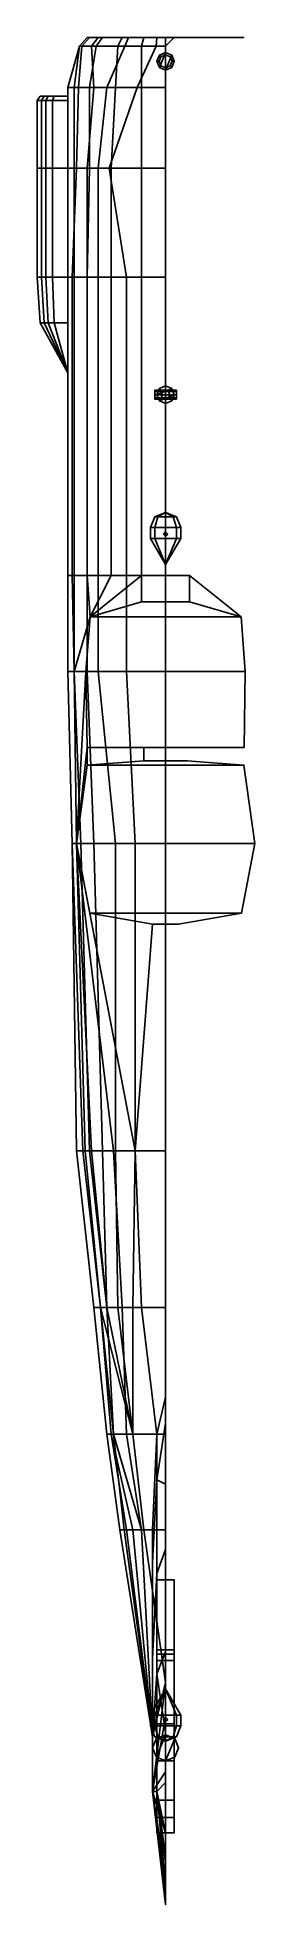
# Model space of a CAD drawing. Extents: x -0.59 to 0.41, y -4.42 to 4.15.
import ezdxf

# ---------------------------------------------------------------- set-up
doc = ezdxf.new("R2010")
doc.units = 0
doc.layers.get('0').update_dxf_attribs({"linetype": 'CONTINUOUS'})

msp = doc.modelspace()

# ---------------------------------------------------------------- linework, layer by layer
for points in [[(-0.35, 4.15, 0.41), (-0.36, 4.15, 0.36), (-0.396, 4.11, 0.397), (-0.385, 4.11, 0.452)], [(-0.36, 4.15, 0.36), (-0.36, 4.15, 0.19), (-0.396, 4.11, 0.21), (-0.396, 4.11, 0.397)], [(-0.36, 4.15, 0.19), (-0.31, 4.15, -0.01), (-0.341, 4.11, -0.04), (-0.396, 4.11, 0.21)], [(-0.29, 4.15, 0.54), (-0.35, 4.15, 0.41), (-0.385, 4.11, 0.452), (-0.319, 4.11, 0.595)], [(-0.31, 4.15, -0.01), (-0.36, 4.15, 0.19), (-0.35, 4.15, 0.41), (-0.29, 4.15, 0.54)], [(-0.35, 4.15, 0.41), (-0.36, 4.15, 0.19), (-0.36, 4.15, 0.19), (-0.36, 4.15, 0.36)], [(-0.31, 4.15, -0.01), (-0.17, 4.15, -0.13), (-0.187, 4.11, -0.172), (-0.341, 4.11, -0.04)], [(-0.2, 4.15, 0.62), (-0.29, 4.15, 0.54), (-0.319, 4.11, 0.595), (-0.22, 4.11, 0.683)], [(-0.17, 4.15, -0.13), (-0.31, 4.15, -0.01), (-0.29, 4.15, 0.54), (-0.2, 4.15, 0.62)], [(-0.1, 4.15, 0.67), (-0.2, 4.15, 0.62), (-0.22, 4.11, 0.683), (-0.11, 4.11, 0.738)], [(-0.04, 4.15, -0.18), (-0.17, 4.15, -0.13), (-0.2, 4.15, 0.62), (-0.1, 4.15, 0.67)], [(-0.17, 4.15, -0.13), (-0.04, 4.15, -0.18), (-0.044, 4.11, -0.227), (-0.187, 4.11, -0.172)], [(0, 4.15, 0.68), (-0.1, 4.15, 0.67), (-0.11, 4.11, 0.738), (0, 4.11, 0.749)], [(0.04, 4.15, -0.18), (-0.04, 4.15, -0.18), (-0.1, 4.15, 0.67), (0, 4.15, 0.68)], [(-0.04, 4.15, -0.18), (0.04, 4.15, -0.18), (0, 4.11, -0.227), (-0.044, 4.11, -0.227)], [(0.04, 4.15, -0.18), (0.04, 4.15, -0.18), (0, 4.15, 0.68), (0.1, 4.15, 0.67)], [(0.17, 4.15, -0.13), (0.04, 4.15, -0.18), (0.1, 4.15, 0.67), (0.2, 4.15, 0.62)], [(0.31, 4.15, -0.01), (0.17, 4.15, -0.13), (0.2, 4.15, 0.62), (0.29, 4.15, 0.54)], [(0.36, 4.15, 0.19), (0.31, 4.15, -0.01), (0.29, 4.15, 0.54), (0.35, 4.15, 0.41)], [(0.36, 4.15, 0.36), (0.36, 4.15, 0.19), (0.35, 4.15, 0.41), (0.36, 4.15, 0.36)], [(-0.385, 4.11, 0.452), (-0.396, 4.11, 0.397), (-0.45, 3.92, 0.49), (-0.4, 3.92, 0.64)], [(-0.396, 4.11, 0.397), (-0.396, 4.11, 0.21), (-0.45, 3.92, 0.11), (-0.45, 3.92, 0.49)], [(-0.396, 4.11, 0.21), (-0.396, 4.11, 0.21), (-0.42, 3.92, -0.01), (-0.45, 3.92, 0.11)], [(-0.396, 4.11, 0.21), (-0.341, 4.11, -0.04), (-0.33, 3.92, -0.13), (-0.42, 3.92, -0.01)], [(-0.319, 4.11, 0.595), (-0.385, 4.11, 0.452), (-0.4, 3.92, 0.64), (-0.35, 3.92, 0.71)], [(-0.22, 4.11, 0.683), (-0.319, 4.11, 0.595), (-0.35, 3.92, 0.71), (-0.23, 3.92, 0.82)], [(-0.341, 4.11, -0.04), (-0.187, 4.11, -0.172), (-0.27, 3.92, -0.18), (-0.33, 3.92, -0.13)], [(-0.187, 4.11, -0.172), (-0.044, 4.11, -0.227), (-0.13, 3.92, -0.25), (-0.27, 3.92, -0.18)], [(-0.11, 4.11, 0.738), (-0.22, 4.11, 0.683), (-0.23, 3.92, 0.82), (-0.11, 3.92, 0.87)], [(-0.044, 4.11, -0.227), (0, 4.11, -0.227), (0, 3.92, -0.27), (-0.13, 3.92, -0.25)], [(0, 4.11, 0.749), (-0.11, 4.11, 0.738), (-0.11, 3.92, 0.87), (0, 3.92, 0.88)], [(-0.0283, 4.0683, 0.88), (-0.04, 4.04, 0.88), (-0.0283, 4.0117, 0.88), (0, 4.08, 0.88)], [(-0.0283, 4.0683, 0.77), (-0.04, 4.04, 0.79), (-0.04, 4.04, 0.83), (-0.0283, 4.0683, 0.83)], [(-0.0283, 4.0683, 0.85), (-0.04, 4.04, 0.85), (-0.04, 4.04, 0.88), (-0.0283, 4.0683, 0.88)], [(-0.0283, 4.0683, 0.83), (-0.04, 4.04, 0.83), (-0.03, 4.04, 0.83), (-0.0212, 4.0612, 0.83)], [(-0.04, 4.04, 0.79), (-0.0283, 4.0117, 0.81), (-0.0283, 4.0117, 0.83), (-0.04, 4.04, 0.83)], [(-0.04, 4.04, 0.85), (-0.0283, 4.0117, 0.85), (-0.0283, 4.0117, 0.88), (-0.04, 4.04, 0.88)], [(-0.04, 4.04, 0.83), (-0.0283, 4.0117, 0.83), (-0.0212, 4.0188, 0.83), (-0.03, 4.04, 0.83)], [(-0.0212, 4.0612, 0.83), (-0.03, 4.04, 0.83), (-0.03, 4.04, 0.85), (-0.0212, 4.0612, 0.85)], [(-0.03, 4.04, 0.83), (-0.0212, 4.0188, 0.83), (-0.0212, 4.0188, 0.85), (-0.03, 4.04, 0.85)], [(0, 4.08, 0.76), (-0.0283, 4.0683, 0.77), (-0.0283, 4.0683, 0.83), (0, 4.08, 0.83)], [(0, 4.08, 0.85), (-0.0283, 4.0683, 0.85), (-0.0283, 4.0683, 0.88), (0, 4.08, 0.88)], [(0, 4.08, 0.83), (-0.0283, 4.0683, 0.83), (-0.0212, 4.0612, 0.83), (0, 4.07, 0.83)], [(0, 4.08, 0.88), (-0.0283, 4.0117, 0.88), (0, 4, 0.88), (0.0283, 4.0683, 0.88)], [(0, 4.07, 0.83), (-0.0212, 4.0612, 0.83), (-0.0212, 4.0612, 0.85), (0, 4.07, 0.85)], [(0.0283, 4.0683, 0.77), (0, 4.08, 0.76), (0, 4.08, 0.83), (0.0283, 4.0683, 0.83)], [(0.0283, 4.0683, 0.85), (0, 4.08, 0.85), (0, 4.08, 0.88), (0.0283, 4.0683, 0.88)], [(0.0283, 4.0683, 0.83), (0, 4.08, 0.83), (0, 4.07, 0.83), (0.0212, 4.0612, 0.83)], [(0.0212, 4.0612, 0.83), (0, 4.07, 0.83), (0, 4.07, 0.85), (0.0212, 4.0612, 0.85)], [(0.0283, 4.0683, 0.88), (0, 4, 0.88), (0.0283, 4.0117, 0.88), (0.04, 4.04, 0.88)], [(0.04, 4.04, 0.83), (0.0283, 4.0683, 0.83), (0.0212, 4.0612, 0.83), (0.03, 4.04, 0.83)], [(0.03, 4.04, 0.83), (0.0212, 4.0612, 0.83), (0.0212, 4.0612, 0.85), (0.03, 4.04, 0.85)], [(0.0212, 4.0188, 0.83), (0.03, 4.04, 0.83), (0.03, 4.04, 0.85), (0.0212, 4.0188, 0.85)], [(0.0283, 4.0117, 0.83), (0.04, 4.04, 0.83), (0.03, 4.04, 0.83), (0.0212, 4.0188, 0.83)], [(0.04, 4.04, 0.79), (0.0283, 4.0683, 0.77), (0.0283, 4.0683, 0.83), (0.04, 4.04, 0.83)], [(0.04, 4.04, 0.85), (0.0283, 4.0683, 0.85), (0.0283, 4.0683, 0.88), (0.04, 4.04, 0.88)], [(0.0283, 4.0117, 0.81), (0.04, 4.04, 0.79), (0.04, 4.04, 0.83), (0.0283, 4.0117, 0.83)], [(0.0283, 4.0117, 0.85), (0.04, 4.04, 0.85), (0.04, 4.04, 0.88), (0.0283, 4.0117, 0.88)], [(-0.0283, 4.0117, 0.83), (0, 4, 0.83), (0, 4.01, 0.83), (-0.0212, 4.0188, 0.83)], [(-0.0283, 4.0117, 0.81), (0, 4, 0.82), (0, 4, 0.83), (-0.0283, 4.0117, 0.83)], [(-0.0283, 4.0117, 0.85), (0, 4, 0.85), (0, 4, 0.88), (-0.0283, 4.0117, 0.88)], [(-0.0212, 4.0188, 0.83), (0, 4.01, 0.83), (0, 4.01, 0.85), (-0.0212, 4.0188, 0.85)], [(0, 4.01, 0.83), (0.0212, 4.0188, 0.83), (0.0212, 4.0188, 0.85), (0, 4.01, 0.85)], [(0, 4, 0.83), (0.0283, 4.0117, 0.83), (0.0212, 4.0188, 0.83), (0, 4.01, 0.83)], [(0, 4, 0.82), (0.0283, 4.0117, 0.81), (0.0283, 4.0117, 0.83), (0, 4, 0.83)], [(0, 4, 0.85), (0.0283, 4.0117, 0.85), (0.0283, 4.0117, 0.88), (0, 4, 0.88)], [(-0.576, 3.88, 0.255), (-0.558, 3.88, 0.219), (-0.57, 3.86, 0.21), (-0.59, 3.86, 0.25)], [(-0.576, 3.88, 0.3), (-0.576, 3.88, 0.255), (-0.59, 3.86, 0.25), (-0.59, 3.86, 0.3)], [(-0.54, 3.88, 0.363), (-0.576, 3.88, 0.3), (-0.59, 3.86, 0.3), (-0.55, 3.86, 0.37)], [(-0.55, 3.86, 0.37), (-0.59, 3.86, 0.3), (-0.59, 3.55, 0.3), (-0.55, 3.55, 0.37)], [(-0.59, 3.86, 0.3), (-0.59, 3.86, 0.25), (-0.59, 3.55, 0.25), (-0.59, 3.55, 0.3)], [(-0.59, 3.86, 0.25), (-0.57, 3.86, 0.21), (-0.57, 3.55, 0.21), (-0.59, 3.55, 0.25)], [(-0.558, 3.88, 0.219), (-0.576, 3.88, 0.255), (-0.576, 3.88, 0.3), (-0.54, 3.88, 0.363)], [(-0.558, 3.88, 0.219), (-0.513, 3.88, 0.174), (-0.52, 3.86, 0.16), (-0.57, 3.86, 0.21)], [(-0.57, 3.86, 0.21), (-0.52, 3.86, 0.16), (-0.52, 3.55, 0.16), (-0.57, 3.55, 0.21)], [(-0.513, 3.88, 0.174), (-0.558, 3.88, 0.219), (-0.54, 3.88, 0.363), (-0.513, 3.88, 0.381)], [(-0.513, 3.88, 0.381), (-0.54, 3.88, 0.363), (-0.55, 3.86, 0.37), (-0.52, 3.86, 0.39)], [(-0.52, 3.86, 0.39), (-0.55, 3.86, 0.37), (-0.55, 3.55, 0.37), (-0.52, 3.55, 0.39)], [(-0.513, 3.88, 0.174), (-0.45, 3.88, 0.165), (-0.45, 3.86, 0.15), (-0.52, 3.86, 0.16)], [(-0.45, 3.88, 0.399), (-0.513, 3.88, 0.381), (-0.52, 3.86, 0.39), (-0.45, 3.86, 0.41)], [(-0.45, 3.86, 0.41), (-0.52, 3.86, 0.39), (-0.52, 3.55, 0.39), (-0.45, 3.55, 0.41)], [(-0.52, 3.86, 0.16), (-0.45, 3.86, 0.15), (-0.45, 3.55, 0.15), (-0.52, 3.55, 0.16)], [(-0.45, 3.88, 0.165), (-0.513, 3.88, 0.174), (-0.513, 3.88, 0.381), (-0.45, 3.88, 0.399)], [(-0.4, 3.92, 0.64), (-0.45, 3.92, 0.49), (-0.45, 3.55, 0.49), (-0.41, 3.55, 0.64)], [(-0.45, 3.92, 0.49), (-0.45, 3.92, 0.11), (-0.45, 3.88, 0.165), (-0.45, 3.88, 0.399)], [(-0.45, 3.92, 0.11), (-0.42, 3.92, -0.01), (-0.42, 3.55, -0.22), (-0.45, 3.55, -0.14)], [(-0.45, 3.92, 0.49), (-0.45, 3.88, 0.399), (-0.45, 3.86, 0.41), (-0.45, 3.92, 0.49)], [(-0.45, 3.88, 0.165), (-0.45, 3.92, 0.11), (-0.45, 3.92, 0.11), (-0.45, 3.86, 0.15)], [(-0.45, 3.92, 0.49), (-0.45, 3.86, 0.41), (-0.45, 3.55, 0.41), (-0.45, 3.55, 0.49)], [(-0.45, 3.86, 0.15), (-0.45, 3.92, 0.11), (-0.45, 3.55, -0.14), (-0.45, 3.55, 0.15)], [(-0.42, 3.92, -0.01), (-0.33, 3.92, -0.13), (-0.36, 3.55, -0.28), (-0.42, 3.55, -0.22)], [(-0.35, 3.92, 0.71), (-0.4, 3.92, 0.64), (-0.41, 3.55, 0.64), (-0.35, 3.55, 0.75)], [(-0.33, 3.92, -0.13), (-0.27, 3.92, -0.18), (-0.31, 3.55, -0.31), (-0.36, 3.55, -0.28)], [(-0.23, 3.92, 0.82), (-0.35, 3.92, 0.71), (-0.35, 3.55, 0.75), (-0.25, 3.55, 0.85)], [(-0.27, 3.92, -0.18), (-0.13, 3.92, -0.25), (-0.26, 3.55, -0.32), (-0.31, 3.55, -0.31)], [(-0.13, 3.92, -0.25), (0, 3.92, -0.27), (0, 3.55, -0.35), (-0.26, 3.55, -0.32)], [(-0.11, 3.92, 0.87), (-0.23, 3.92, 0.82), (-0.25, 3.55, 0.85), (-0.11, 3.55, 0.91)], [(0, 3.92, 0.88), (-0.11, 3.92, 0.87), (-0.11, 3.55, 0.91), (0, 3.55, 0.93)], [(-0.55, 3.55, 0.37), (-0.59, 3.55, 0.3), (-0.59, 3.05, 0.3), (-0.55, 3.05, 0.37)], [(-0.59, 3.55, 0.3), (-0.59, 3.55, 0.25), (-0.59, 3.05, 0.25), (-0.59, 3.05, 0.3)], [(-0.59, 3.55, 0.25), (-0.57, 3.55, 0.21), (-0.57, 3.05, 0.21), (-0.59, 3.05, 0.25)], [(-0.57, 3.55, 0.21), (-0.52, 3.55, 0.16), (-0.52, 3.05, 0.16), (-0.57, 3.05, 0.21)], [(-0.52, 3.55, 0.39), (-0.55, 3.55, 0.37), (-0.55, 3.05, 0.37), (-0.52, 3.05, 0.39)], [(-0.45, 3.55, 0.41), (-0.52, 3.55, 0.39), (-0.52, 3.05, 0.39), (-0.45, 3.05, 0.41)], [(-0.52, 3.55, 0.16), (-0.45, 3.55, 0.15), (-0.45, 3.05, 0.15), (-0.52, 3.05, 0.16)], [(-0.41, 3.55, 0.64), (-0.45, 3.55, 0.49), (-0.45, 3.05, 0.49), (-0.43, 3.05, 0.64)], [(-0.45, 3.55, 0.15), (-0.45, 3.55, -0.14), (-0.45, 3.05, -0.35), (-0.45, 3.05, 0.15)], [(-0.45, 3.55, -0.14), (-0.42, 3.55, -0.22), (-0.42, 3.05, -0.38), (-0.45, 3.05, -0.35)], [(-0.45, 3.55, 0.49), (-0.45, 3.55, 0.41), (-0.45, 3.05, 0.41), (-0.45, 3.05, 0.49)], [(-0.35, 3.55, 0.75), (-0.41, 3.55, 0.64), (-0.43, 3.05, 0.64), (-0.36, 3.05, 0.79)], [(-0.42, 3.55, -0.22), (-0.36, 3.55, -0.28), (-0.36, 3.05, -0.4), (-0.42, 3.05, -0.38)], [(-0.25, 3.55, 0.85), (-0.35, 3.55, 0.75), (-0.36, 3.05, 0.79), (-0.25, 3.05, 0.89)], [(-0.36, 3.55, -0.28), (-0.31, 3.55, -0.31), (-0.31, 3.05, -0.42), (-0.36, 3.05, -0.4)], [(-0.31, 3.55, -0.31), (-0.26, 3.55, -0.32), (-0.18, 3.05, -0.45), (-0.31, 3.05, -0.42)], [(-0.26, 3.55, -0.32), (0, 3.55, -0.35), (0, 3.05, -0.47), (-0.18, 3.05, -0.45)], [(-0.11, 3.55, 0.91), (-0.25, 3.55, 0.85), (-0.25, 3.05, 0.89), (-0.11, 3.05, 0.96)], [(0, 3.55, 0.93), (-0.11, 3.55, 0.91), (-0.11, 3.05, 0.96), (0, 3.05, 0.98)], [(-0.55, 3.05, 0.37), (-0.59, 3.05, 0.3), (-0.576, 2.84, 0.3), (-0.54, 2.84, 0.363)], [(-0.59, 3.05, 0.3), (-0.59, 3.05, 0.25), (-0.576, 2.84, 0.255), (-0.576, 2.84, 0.3)], [(-0.59, 3.05, 0.25), (-0.57, 3.05, 0.21), (-0.558, 2.84, 0.219), (-0.576, 2.84, 0.255)], [(-0.57, 3.05, 0.21), (-0.52, 3.05, 0.16), (-0.513, 2.84, 0.174), (-0.558, 2.84, 0.219)], [(-0.52, 3.05, 0.39), (-0.55, 3.05, 0.37), (-0.54, 2.84, 0.363), (-0.513, 2.84, 0.381)], [(-0.45, 3.05, 0.41), (-0.52, 3.05, 0.39), (-0.513, 2.84, 0.381), (-0.45, 2.84, 0.399)], [(-0.52, 3.05, 0.16), (-0.45, 3.05, 0.15), (-0.45, 2.84, 0.165), (-0.513, 2.84, 0.174)], [(-0.43, 3.05, 0.64), (-0.45, 3.05, 0.49), (-0.45, 1.68, 0.49), (-0.43, 1.68, 0.64)], [(-0.45, 3.05, 0.15), (-0.45, 3.05, -0.35), (-0.45, 1.68, -0.35), (-0.45, 2.84, 0.165)], [(-0.45, 3.05, -0.35), (-0.42, 3.05, -0.38), (-0.42, 1.68, -0.38), (-0.45, 1.68, -0.35)], [(-0.45, 3.05, 0.49), (-0.45, 3.05, 0.41), (-0.45, 2.84, 0.399), (-0.45, 1.68, 0.49)], [(-0.36, 3.05, 0.79), (-0.43, 3.05, 0.64), (-0.43, 1.68, 0.64), (-0.36, 1.68, 0.79)], [(-0.42, 3.05, -0.38), (-0.36, 3.05, -0.4), (-0.36, 1.68, -0.4), (-0.42, 1.68, -0.38)], [(-0.25, 3.05, 0.89), (-0.36, 3.05, 0.79), (-0.36, 1.68, 0.79), (-0.25, 1.68, 0.89)], [(-0.36, 3.05, -0.4), (-0.31, 3.05, -0.42), (-0.31, 1.68, -0.42), (-0.36, 1.68, -0.4)], [(-0.31, 3.05, -0.42), (-0.18, 3.05, -0.45), (-0.18, 1.68, -0.45), (-0.31, 1.68, -0.42)], [(-0.11, 3.05, 0.96), (-0.25, 3.05, 0.89), (-0.25, 1.68, 0.89), (-0.11, 1.68, 0.96)], [(-0.18, 3.05, -0.45), (0, 3.05, -0.47), (0, 1.68, -0.47), (-0.18, 1.68, -0.45)], [(0, 3.05, 0.98), (-0.11, 3.05, 0.96), (-0.11, 1.68, 0.96), (0, 1.68, 0.98)], [(-0.54, 2.84, 0.363), (-0.576, 2.84, 0.3), (-0.45, 2.61, 0.28)], [(-0.576, 2.84, 0.3), (-0.576, 2.84, 0.255), (-0.45, 2.61, 0.28)], [(-0.576, 2.84, 0.255), (-0.558, 2.84, 0.219), (-0.45, 2.61, 0.28)], [(-0.558, 2.84, 0.219), (-0.513, 2.84, 0.174), (-0.45, 2.61, 0.28)], [(-0.513, 2.84, 0.381), (-0.54, 2.84, 0.363), (-0.45, 2.61, 0.28)], [(-0.45, 2.84, 0.399), (-0.513, 2.84, 0.381), (-0.45, 2.61, 0.28)], [(-0.513, 2.84, 0.174), (-0.45, 2.84, 0.165), (-0.45, 2.61, 0.28)], [(-0.45, 2.84, 0.165), (-0.45, 1.68, -0.35), (-0.45, 2.61, 0.28)], [(-0.45, 1.68, 0.49), (-0.45, 2.84, 0.399), (-0.45, 2.61, 0.28)], [(-0.45, 2.61, 0.28), (-0.45, 1.68, -0.35), (-0.45, 1.68, 0.49)], [(0.05, 2.5241, -1.3459), (0.05, 2.53, -1.36), (-0.05, 2.53, -1.36), (-0.05, 2.5241, -1.3459)], [(0.05, 2.53, -1.36), (0.05, 2.5241, -1.3741), (-0.05, 2.5241, -1.3741), (-0.05, 2.53, -1.36)], [(0.05, 2.51, -1.34), (0.05, 2.5241, -1.3459), (-0.05, 2.5241, -1.3459), (-0.05, 2.51, -1.34)], [(0.05, 2.5241, -1.3741), (0.05, 2.51, -1.38), (-0.05, 2.51, -1.38), (-0.05, 2.5241, -1.3741)], [(0.05, 2.4959, -1.3459), (0.05, 2.51, -1.34), (-0.05, 2.51, -1.34), (-0.05, 2.4959, -1.3459)], [(0.05, 2.51, -1.38), (0.05, 2.4959, -1.3741), (-0.05, 2.4959, -1.3741), (-0.05, 2.51, -1.38)], [(0.05, 2.49, -1.36), (0.05, 2.4959, -1.3459), (-0.05, 2.4959, -1.3459), (-0.05, 2.49, -1.36)], [(0.05, 2.4959, -1.3741), (0.05, 2.49, -1.36), (-0.05, 2.49, -1.36), (-0.05, 2.4959, -1.3741)], [(-0.04, 2.51, -1.29), (0.0283, 2.5383, -1.29), (0, 2.55, -1.29), (-0.0283, 2.5383, -1.29)], [(-0.04, 2.51, -1.29), (-0.0283, 2.5383, -1.29), (-0.0141, 2.5241, -1.34), (-0.02, 2.51, -1.34)], [(-0.0283, 2.4817, -1.29), (0.04, 2.51, -1.29), (0.0283, 2.5383, -1.29), (-0.04, 2.51, -1.29)], [(-0.0283, 2.4817, -1.29), (-0.04, 2.51, -1.29), (-0.02, 2.51, -1.34), (-0.0141, 2.4959, -1.34)], [(-0.0283, 2.5383, -1.29), (0, 2.55, -1.29), (0, 2.53, -1.34), (-0.0141, 2.5241, -1.34)], [(0, 2.47, -1.29), (0.0283, 2.4817, -1.29), (0.04, 2.51, -1.29), (-0.0283, 2.4817, -1.29)], [(0, 2.47, -1.29), (-0.0283, 2.4817, -1.29), (-0.0141, 2.4959, -1.34), (0, 2.49, -1.34)], [(-0.02, 2.51, -1.34), (-0.0141, 2.5241, -1.34), (-0.0141, 2.5241, -1.3459), (-0.02, 2.51, -1.34)], [(-0.0141, 2.4959, -1.34), (-0.02, 2.51, -1.34), (-0.02, 2.51, -1.34), (-0.0141, 2.4959, -1.3459)], [(-0.0141, 2.5241, -1.34), (0, 2.53, -1.34), (0, 2.53, -1.36), (-0.0141, 2.5241, -1.3459)], [(0, 2.49, -1.34), (-0.0141, 2.4959, -1.34), (-0.0141, 2.4959, -1.3459), (0, 2.49, -1.36)], [(0, 2.55, -1.29), (0.0283, 2.5383, -1.29), (0.0141, 2.5241, -1.34), (0, 2.53, -1.34)], [(0, 2.53, -1.34), (0.0141, 2.5241, -1.34), (0.0141, 2.5241, -1.3459), (0, 2.53, -1.36)], [(0.0283, 2.4817, -1.29), (0, 2.47, -1.29), (0, 2.49, -1.34), (0.0141, 2.4959, -1.34)], [(0.0141, 2.4959, -1.34), (0, 2.49, -1.34), (0, 2.49, -1.36), (0.0141, 2.4959, -1.3459)], [(0.0283, 2.5383, -1.29), (0.04, 2.51, -1.29), (0.02, 2.51, -1.34), (0.0141, 2.5241, -1.34)], [(0.0141, 2.5241, -1.34), (0.02, 2.51, -1.34), (0.02, 2.51, -1.34), (0.0141, 2.5241, -1.3459)], [(0.04, 2.51, -1.29), (0.0283, 2.4817, -1.29), (0.0141, 2.4959, -1.34), (0.02, 2.51, -1.34)], [(0.02, 2.51, -1.34), (0.0141, 2.4959, -1.34), (0.0141, 2.4959, -1.3459), (0.02, 2.51, -1.34)], [(-0.0495, 1.9495, 1.93), (-0.07, 1.9, 1.93), (-0.0495, 1.9, 1.9795), (-0.035, 1.9495, 1.965)], [(-0.035, 1.9495, 1.895), (-0.0495, 1.9, 1.8805), (-0.07, 1.9, 1.93), (-0.0495, 1.9495, 1.93)], [(-0.0495, 1.85, 1.8805), (-0.07, 1.85, 1.93), (-0.07, 1.9, 1.93), (-0.0495, 1.9, 1.8805)], [(-0.07, 1.85, 1.93), (-0.0495, 1.85, 1.9795), (-0.0495, 1.9, 1.9795), (-0.07, 1.9, 1.93)], [(0, 1.97, 1.93), (-0.0495, 1.9495, 1.93), (-0.035, 1.9495, 1.965), (0, 1.97, 1.93)], [(0, 1.97, 1.93), (-0.035, 1.9495, 1.895), (-0.0495, 1.9495, 1.93), (0, 1.97, 1.93)], [(-0.035, 1.9495, 1.965), (-0.0495, 1.9, 1.9795), (0, 1.9, 2), (0, 1.9495, 1.9795)], [(0, 1.9495, 1.8805), (0, 1.9, 1.86), (-0.0495, 1.9, 1.8805), (-0.035, 1.9495, 1.895)], [(0, 1.85, 1.86), (-0.0495, 1.85, 1.8805), (-0.0495, 1.9, 1.8805), (0, 1.9, 1.86)], [(-0.0495, 1.85, 1.9795), (0, 1.85, 2), (0, 1.9, 2), (-0.0495, 1.9, 1.9795)], [(0, 1.97, 1.93), (-0.035, 1.9495, 1.965), (0, 1.9495, 1.9795), (0, 1.97, 1.93)], [(0, 1.97, 1.93), (0, 1.9495, 1.8805), (-0.035, 1.9495, 1.895), (0, 1.97, 1.93)], [(0, 1.97, 1.93), (0.035, 1.9495, 1.965), (0.0495, 1.9495, 1.93), (0, 1.97, 1.93)], [(0, 1.97, 1.93), (0, 1.9495, 1.9795), (0.035, 1.9495, 1.965), (0, 1.97, 1.93)], [(0, 1.97, 1.93), (0.035, 1.9495, 1.895), (0, 1.9495, 1.8805), (0, 1.97, 1.93)], [(0, 1.97, 1.93), (0.0495, 1.9495, 1.93), (0.035, 1.9495, 1.895), (0, 1.97, 1.93)], [(0, 1.9495, 1.9795), (0, 1.9, 2), (0.0495, 1.9, 1.9795), (0.035, 1.9495, 1.965)], [(0.035, 1.9495, 1.895), (0.0495, 1.9, 1.8805), (0, 1.9, 1.86), (0, 1.9495, 1.8805)], [(0.0495, 1.85, 1.8805), (0, 1.85, 1.86), (0, 1.9, 1.86), (0.0495, 1.9, 1.8805)], [(0, 1.85, 2), (0.0495, 1.85, 1.9795), (0.0495, 1.9, 1.9795), (0, 1.9, 2)], [(0.035, 1.9495, 1.965), (0.0495, 1.9, 1.9795), (0.07, 1.9, 1.93), (0.0495, 1.9495, 1.93)], [(0.0495, 1.9495, 1.93), (0.07, 1.9, 1.93), (0.0495, 1.9, 1.8805), (0.035, 1.9495, 1.895)], [(0.07, 1.85, 1.93), (0.0495, 1.85, 1.8805), (0.0495, 1.9, 1.8805), (0.07, 1.9, 1.93)], [(0.0495, 1.85, 1.9795), (0.07, 1.85, 1.93), (0.07, 1.9, 1.93), (0.0495, 1.9, 1.9795)], [(-0.0495, 1.85, 1.9795), (-0.07, 1.85, 1.93), (0, 1.73, 1.93)], [(-0.07, 1.85, 1.93), (-0.0495, 1.85, 1.8805), (0, 1.73, 1.93)], [(0, 1.85, 2), (-0.0495, 1.85, 1.9795), (0, 1.73, 1.93)], [(-0.0495, 1.85, 1.8805), (0, 1.85, 1.86), (0, 1.73, 1.93)], [(0, 1.88, 1.83), (-0.01, 1.87, 1.83), (-0.01, 1.87, 1.87), (0, 1.88, 1.86)], [(-0.01, 1.87, 1.83), (0, 1.86, 1.83), (0, 1.86, 1.86), (-0.01, 1.87, 1.87)], [(0.01, 1.87, 1.83), (0, 1.88, 1.83), (0, 1.88, 1.86), (0.01, 1.87, 1.87)], [(0, 1.86, 1.83), (0.01, 1.87, 1.83), (0.01, 1.87, 1.87), (0, 1.86, 1.86)], [(0.0495, 1.85, 1.9795), (0, 1.85, 2), (0, 1.73, 1.93)], [(0.07, 1.85, 1.93), (0.0495, 1.85, 1.9795), (0, 1.73, 1.93)], [(0.0495, 1.85, 1.8805), (0.07, 1.85, 1.93), (0, 1.73, 1.93)], [(0, 1.85, 1.86), (0.0495, 1.85, 1.8805), (0, 1.73, 1.93)], [(-0.43, 1.68, 0.64), (-0.45, 1.68, 0.49), (-0.45, 1.24, 0.49), (-0.42, 1.24, 0.64)], [(-0.45, 1.68, 0.49), (-0.45, 1.68, -0.35), (-0.45, 1.24, -0.35), (-0.45, 1.24, 0.49)], [(-0.45, 1.68, -0.35), (-0.42, 1.68, -0.38), (-0.42, 1.24, -0.37), (-0.45, 1.24, -0.35)], [(-0.36, 1.68, 0.79), (-0.43, 1.68, 0.64), (-0.42, 1.24, 0.64), (-0.347, 1.49, 0.79)], [(-0.42, 1.68, -0.38), (-0.36, 1.68, -0.4), (-0.36, 1.24, -0.4), (-0.42, 1.24, -0.37)], [(-0.36, 1.68, -0.4), (-0.31, 1.68, -0.42), (-0.31, 1.24, -0.42), (-0.36, 1.24, -0.4)], [(-0.25, 1.68, 0.89), (-0.36, 1.68, 0.79), (-0.347, 1.49, 0.79)], [(-0.11, 1.68, 0.96), (-0.25, 1.68, 0.89), (-0.347, 1.49, 0.79)], [(-0.11, 1.56, 1.06), (-0.11, 1.68, 0.96), (-0.347, 1.49, 0.79)], [(-0.347, 1.49, 0.68), (-0.11, 1.68, 0.68), (-0.11, 1.68, 0.96), (-0.347, 1.49, 0.79)], [(0.11, 1.68, 0.68), (-0.11, 1.68, 0.68), (-0.347, 1.49, 0.68), (0.347, 1.49, 0.68)], [(-0.31, 1.68, -0.42), (-0.18, 1.68, -0.45), (-0.18, 1.24, -0.45), (-0.31, 1.24, -0.42)], [(-0.18, 1.68, -0.45), (0, 1.68, -0.47), (0, 1.24, -0.47), (-0.18, 1.24, -0.45)], [(0, 1.68, 0.98), (-0.11, 1.68, 0.96), (-0.11, 1.56, 1.06), (0, 1.56, 1.08)], [(-0.11, 1.68, 0.68), (0.11, 1.68, 0.68), (0, 1.68, 0.98), (-0.11, 1.68, 0.96)], [(0.11, 1.68, 0.96), (0, 1.68, 0.98), (0, 1.56, 1.08), (0.11, 1.56, 1.06)], [(0.11, 1.68, 0.68), (0.11, 1.68, 0.68), (0.11, 1.68, 0.96), (0, 1.68, 0.98)], [(0.347, 1.49, 0.79), (0.11, 1.68, 0.96), (0.11, 1.56, 1.06), (0.347, 1.49, 0.79)], [(0.11, 1.68, 0.68), (0.347, 1.49, 0.68), (0.347, 1.49, 0.79), (0.11, 1.68, 0.96)], [(-0.366, 1.24, 0.68), (-0.347, 1.49, 0.68), (-0.347, 1.49, 0.79), (-0.366, 1.24, 0.73)], [(0.347, 1.49, 0.68), (-0.347, 1.49, 0.68), (-0.366, 1.24, 0.68), (0.366, 1.24, 0.68)], [(0.347, 1.49, 0.68), (0.366, 1.24, 0.68), (0.366, 1.24, 0.73), (0.347, 1.49, 0.79)], [(-0.42, 1.24, 0.64), (-0.45, 1.24, 0.49), (-0.43, 0.45, 0.42), (-0.41, 0.45, 0.5)], [(-0.45, 1.24, 0.49), (-0.45, 1.24, -0.35), (-0.43, 0.45, -0.28), (-0.43, 0.45, 0.42)], [(-0.45, 1.24, -0.35), (-0.42, 1.24, -0.37), (-0.39, 0.45, -0.31), (-0.43, 0.45, -0.28)], [(-0.366, 1.24, 0.73), (-0.42, 1.24, 0.64), (-0.41, 0.45, 0.5), (-0.41, 0.45, 0.79)], [(-0.42, 1.24, -0.37), (-0.36, 1.24, -0.4), (-0.33, 0.45, -0.34), (-0.39, 0.45, -0.31)], [(-0.366, 1.24, 0.73), (-0.366, 1.24, 0.73), (-0.41, 0.45, 0.79), (-0.361, 0.89, 0.81)], [(-0.361, 0.89, 0.68), (-0.366, 1.24, 0.68), (-0.366, 1.24, 0.73), (-0.361, 0.89, 0.81)], [(0.366, 1.24, 0.68), (-0.366, 1.24, 0.68), (-0.361, 0.89, 0.68), (0.361, 0.89, 0.68)], [(-0.36, 1.24, -0.4), (-0.31, 1.24, -0.42), (-0.23, 0.45, -0.37), (-0.33, 0.45, -0.34)], [(-0.31, 1.24, -0.42), (-0.18, 1.24, -0.45), (-0.14, 0.45, -0.39), (-0.23, 0.45, -0.37)], [(-0.18, 1.24, -0.45), (0, 1.24, -0.47), (0, 0.45, -0.4), (-0.14, 0.45, -0.39)], [(0.366, 1.24, 0.68), (0.361, 0.89, 0.68), (0.361, 0.89, 0.81), (0.366, 1.24, 0.73)], [(-0.361, 0.89, 0.81), (-0.361, 0.89, 0.81), (-0.41, 0.45, 0.79), (-0.36, 0.81, 0.81)], [(-0.1, 0.89, 0.89), (-0.361, 0.89, 0.81), (-0.36, 0.81, 0.81), (-0.1, 0.83, 0.89)], [(0.361, 0.89, 0.68), (-0.361, 0.89, 0.68), (-0.1, 0.89, 0.89), (0, 0.89, 0.89)], [(-0.361, 0.89, 0.68), (-0.361, 0.89, 0.68), (-0.361, 0.89, 0.81), (-0.1, 0.89, 0.89)], [(0, 0.89, 0.89), (-0.1, 0.89, 0.89), (-0.1, 0.83, 0.89), (0, 0.83, 0.89)], [(0.361, 0.89, 0.68), (0.361, 0.89, 0.68), (0, 0.89, 0.89), (0.1, 0.89, 0.89)], [(0.361, 0.89, 0.68), (0.361, 0.89, 0.68), (0.1, 0.89, 0.89), (0.361, 0.89, 0.81)], [(-0.41, 0.45, 0.68), (-0.36, 0.81, 0.68), (-0.36, 0.81, 0.81), (-0.41, 0.45, 0.79)], [(0.36, 0.81, 0.68), (-0.36, 0.81, 0.68), (-0.41, 0.45, 0.68), (0.41, 0.45, 0.68)], [(-0.36, 0.81, 0.68), (-0.1, 0.83, 0.68), (-0.1, 0.83, 0.89), (-0.36, 0.81, 0.81)], [(0.1, 0.83, 0.68), (-0.1, 0.83, 0.68), (-0.36, 0.81, 0.68), (0.36, 0.81, 0.68)], [(-0.1, 0.83, 0.68), (0.1, 0.83, 0.68), (0, 0.83, 0.89), (-0.1, 0.83, 0.89)], [(0.1, 0.83, 0.68), (0.1, 0.83, 0.68), (0.1, 0.83, 0.89), (0, 0.83, 0.89)], [(0.1, 0.83, 0.68), (0.36, 0.81, 0.68), (0.36, 0.81, 0.81), (0.1, 0.83, 0.89)], [(0.36, 0.81, 0.68), (0.41, 0.45, 0.68), (0.41, 0.45, 0.79), (0.36, 0.81, 0.81)], [(-0.41, 0.45, 0.5), (-0.43, 0.45, 0.42), (-0.41, -0.96, 0.05), (-0.37, -0.96, 0.47)], [(-0.43, 0.45, 0.42), (-0.43, 0.45, -0.28), (-0.38, -0.96, -0.26), (-0.41, -0.96, 0.05)], [(-0.43, 0.45, -0.28), (-0.39, 0.45, -0.31), (-0.35, -0.96, -0.27), (-0.38, -0.96, -0.26)], [(-0.41, 0.45, 0.79), (-0.41, 0.45, 0.79), (-0.24, -0.96, 0.76), (-0.14, -0.96, 0.79)], [(-0.41, 0.45, 0.79), (-0.41, 0.45, 0.5), (-0.34, -0.96, 0.69), (-0.24, -0.96, 0.76)], [(-0.41, 0.45, 0.5), (-0.41, 0.45, 0.5), (-0.37, -0.96, 0.63), (-0.34, -0.96, 0.69)], [(-0.41, 0.45, 0.5), (-0.41, 0.45, 0.5), (-0.37, -0.96, 0.47), (-0.37, -0.96, 0.63)], [(-0.3487, 0.13, 0.68), (-0.41, 0.45, 0.68), (-0.41, 0.45, 0.79), (-0.3487, 0.13, 0.79)], [(0.41, 0.45, 0.68), (-0.41, 0.45, 0.68), (-0.3487, 0.13, 0.68), (0.3487, 0.13, 0.68)], [(-0.39, 0.45, -0.31), (-0.33, 0.45, -0.34), (-0.29, -0.96, -0.28), (-0.35, -0.96, -0.27)], [(-0.33, 0.45, -0.34), (-0.23, 0.45, -0.37), (-0.23, -0.96, -0.29), (-0.29, -0.96, -0.28)], [(-0.23, 0.45, -0.37), (-0.14, 0.45, -0.39), (-0.14, -0.96, -0.3), (-0.23, -0.96, -0.29)], [(-0.14, 0.45, -0.39), (0, 0.45, -0.4), (0, -0.96, -0.32), (-0.14, -0.96, -0.3)], [(0.41, 0.45, 0.68), (0.3487, 0.13, 0.68), (0.3487, 0.13, 0.79), (0.41, 0.45, 0.79)], [(-0.06, 0.08, 0.85), (-0.3487, 0.13, 0.79), (-0.14, -0.96, 0.79)], [(-0.06, 0.08, 0.68), (-0.3487, 0.13, 0.68), (-0.3487, 0.13, 0.79), (-0.06, 0.08, 0.85)], [(0.3487, 0.13, 0.68), (-0.3487, 0.13, 0.68), (-0.06, 0.08, 0.68), (0.06, 0.08, 0.68)], [(0.3487, 0.13, 0.68), (0.06, 0.08, 0.68), (0.06, 0.08, 0.85), (0.3487, 0.13, 0.79)], [(0, 0.08, 0.85), (-0.06, 0.08, 0.85), (-0.14, -0.96, 0.79), (0, -0.96, 0.8)], [(0.06, 0.08, 0.68), (-0.06, 0.08, 0.68), (-0.06, 0.08, 0.85), (0, 0.08, 0.85)], [(0.06, 0.08, 0.68), (0.06, 0.08, 0.68), (0, 0.08, 0.85), (0.06, 0.08, 0.85)], [(-0.37, -0.96, 0.47), (-0.41, -0.96, 0.05), (-0.33, -1.68, 0.05), (-0.3, -1.68, 0.47)], [(-0.41, -0.96, 0.05), (-0.38, -0.96, -0.26), (-0.3, -1.68, -0.18), (-0.33, -1.68, 0.05)], [(-0.38, -0.96, -0.26), (-0.35, -0.96, -0.27), (-0.27, -1.68, -0.19), (-0.3, -1.68, -0.18)], [(-0.34, -0.96, 0.69), (-0.37, -0.96, 0.63), (-0.3, -1.68, 0.59), (-0.27, -1.68, 0.66)], [(-0.37, -0.96, 0.63), (-0.37, -0.96, 0.47), (-0.3, -1.68, 0.47), (-0.3, -1.68, 0.59)], [(-0.35, -0.96, -0.27), (-0.29, -0.96, -0.28), (-0.27, -1.68, -0.19)], [(-0.24, -0.96, 0.76), (-0.34, -0.96, 0.69), (-0.27, -1.68, 0.66), (-0.2, -1.68, 0.71)], [(-0.29, -0.96, -0.28), (-0.23, -0.96, -0.29), (-0.22, -1.68, -0.2), (-0.27, -1.68, -0.19)], [(-0.14, -0.96, 0.79), (-0.24, -0.96, 0.76), (-0.2, -1.68, 0.71), (-0.11, -1.68, 0.74)], [(-0.23, -0.96, -0.29), (-0.14, -0.96, -0.3), (-0.15, -1.68, -0.21), (-0.22, -1.68, -0.2)], [(-0.14, -0.96, -0.3), (0, -0.96, -0.32), (0, -1.68, -0.25), (-0.15, -1.68, -0.21)], [(0, -0.96, 0.8), (-0.14, -0.96, 0.79), (-0.11, -1.68, 0.74), (0, -1.68, 0.75)], [(-0.3, -1.68, 0.47), (-0.33, -1.68, 0.05), (-0.27, -2.26, 0.17), (-0.25, -2.26, 0.47)], [(-0.33, -1.68, 0.05), (-0.3, -1.68, -0.18), (-0.24, -2.26, -0.13), (-0.27, -2.26, 0.17)], [(-0.27, -1.68, 0.66), (-0.3, -1.68, 0.59), (-0.25, -2.26, 0.59), (-0.24, -2.26, 0.63)], [(-0.3, -1.68, 0.59), (-0.3, -1.68, 0.47), (-0.25, -2.26, 0.47), (-0.25, -2.26, 0.59)], [(-0.3, -1.68, -0.18), (-0.3, -1.68, -0.18), (-0.15, -2.26, -0.16), (-0.24, -2.26, -0.13)], [(-0.3, -1.68, -0.18), (-0.27, -1.68, -0.19), (-0.15, -2.26, -0.16)], [(-0.2, -1.68, 0.71), (-0.27, -1.68, 0.66), (-0.24, -2.26, 0.63), (-0.18, -2.26, 0.67)], [(-0.27, -1.68, -0.19), (-0.22, -1.68, -0.2), (-0.15, -2.26, -0.16)], [(-0.22, -1.68, -0.2), (-0.15, -1.68, -0.21), (-0.15, -2.26, -0.16)], [(-0.11, -1.68, 0.74), (-0.2, -1.68, 0.71), (-0.18, -2.26, 0.67), (-0.04, -2.26, 0.69)], [(-0.15, -1.68, -0.21), (0, -1.68, -0.25), (0, -2.26, -0.19), (-0.15, -2.26, -0.16)], [(0, -1.68, 0.75), (-0.11, -1.68, 0.74), (-0.04, -2.26, 0.69), (0, -2.0908, 0.7075)], [(0, -2.21, 0.9), (0, -2.0908, 0.7075), (-0.04, -2.26, 0.69), (-0.04, -2.47, 0.97)], [(0, -2.49, 1.17), (0, -2.21, 0.9), (0, -2.21, 0.9), (-0.04, -2.47, 0.97)], [(-0.27, -2.26, 0.17), (-0.24, -2.26, -0.13), (-0.19, -2.7, -0.1), (-0.21, -2.7, 0.17)], [(-0.25, -2.26, 0.47), (-0.27, -2.26, 0.17), (-0.21, -2.7, 0.17), (-0.18, -2.7, 0.47)], [(-0.25, -2.26, 0.59), (-0.25, -2.26, 0.47), (-0.18, -2.7, 0.47), (-0.15, -2.7, 0.57)], [(-0.24, -2.26, 0.63), (-0.25, -2.26, 0.59), (-0.15, -2.7, 0.57), (-0.11, -2.7, 0.63)], [(-0.24, -2.26, -0.13), (-0.15, -2.26, -0.16), (-0.1, -2.7, -0.13), (-0.19, -2.7, -0.1)], [(-0.18, -2.26, 0.67), (-0.24, -2.26, 0.63), (-0.11, -2.7, 0.63)], [(-0.04, -2.26, 0.69), (-0.18, -2.26, 0.67), (-0.11, -2.7, 0.63), (-0.06, -2.7, 0.66)], [(-0.15, -2.26, -0.16), (0, -2.26, -0.19), (0, -2.7, -0.16), (-0.1, -2.7, -0.13)], [(-0.04, -2.47, 0.97), (-0.04, -2.26, 0.69), (-0.06, -2.7, 0.66), (-0.06, -2.85, 0.89)], [(-0.04, -2.9, 1.22), (-0.04, -2.47, 0.97), (-0.06, -2.85, 0.89), (-0.06, -3.29, 1.13)], [(0, -2.79, 1.33), (0, -2.49, 1.17), (-0.04, -2.47, 0.97), (-0.04, -2.9, 1.22)], [(-0.21, -2.7, 0.17), (-0.19, -2.7, -0.1), (-0.06, -3.65, -0.03)], [(-0.18, -2.7, 0.47), (-0.21, -2.7, 0.17), (-0.06, -3.65, -0.03), (-0.06, -3.65, 0.59)], [(-0.19, -2.7, -0.1), (-0.1, -2.7, -0.13), (0, -3.4001, -0.0937), (-0.06, -3.65, -0.03)], [(-0.15, -2.7, 0.57), (-0.18, -2.7, 0.47), (-0.06, -3.65, 0.59)], [(-0.11, -2.7, 0.63), (-0.15, -2.7, 0.57), (-0.06, -3.65, 0.59)], [(-0.06, -2.7, 0.66), (-0.11, -2.7, 0.63), (-0.06, -3.65, 0.59)], [(-0.1, -2.7, -0.13), (0, -2.7, -0.16), (0, -3.4001, -0.0937)], [(-0.06, -2.85, 0.89), (-0.06, -2.7, 0.66), (-0.06, -3.65, 0.59), (-0.06, -3.9, 1.21)], [(0, -3.26, 1.49), (0, -2.79, 1.33), (-0.04, -2.9, 1.22), (-0.04, -3.36, 1.35)], [(-0.06, -3.29, 1.13), (-0.06, -2.85, 0.89), (-0.06, -3.9, 1.21), (-0.06, -3.65, 1.21)], [(-0.04, -3.36, 1.35), (-0.04, -2.9, 1.22), (-0.06, -3.29, 1.13), (-0.06, -3.65, 1.21)], [(0.04, -2.93, -0.11), (0.04, -3.27, -0.24), (-0.04, -3.27, -0.24), (-0.04, -2.93, -0.11)], [(-0.04, -3.27, -0.24), (-0.04, -3.3, -0.14), (-0.04, -3.25, -0.08), (-0.04, -2.93, -0.11)], [(0.04, -3.25, -0.08), (0.04, -3.3, -0.14), (0.04, -3.27, -0.24), (0.04, -2.93, -0.11)], [(-0.04, -3.25, -0.08), (-0.04, -3.3, -0.14), (0.04, -3.3, -0.14), (0.04, -3.25, -0.08)], [(0.04, -3.27, -0.24), (0.04, -3.59, -0.34), (-0.04, -3.59, -0.34), (-0.04, -3.27, -0.24)], [(-0.04, -3.59, -0.34), (-0.04, -3.76, -0.37), (-0.04, -3.3, -0.14), (-0.04, -3.27, -0.24)], [(-0.04, -4.02, -0.4), (-0.04, -4.09, -0.39), (-0.04, -4.09, -0.32), (-0.04, -3.3, -0.14)], [(-0.04, -3.3, -0.14), (-0.04, -4.09, -0.32), (0.04, -4.09, -0.32), (0.04, -3.3, -0.14)], [(-0.04, -3.94, -0.4), (-0.04, -4.02, -0.4), (-0.04, -3.3, -0.14), (-0.04, -3.76, -0.37)], [(0.04, -3.3, -0.14), (0.04, -3.76, -0.37), (0.04, -3.59, -0.34), (0.04, -3.27, -0.24)], [(0.04, -4.09, -0.32), (0.04, -4.09, -0.39), (0.04, -4.02, -0.4), (0.04, -3.3, -0.14)], [(0.04, -3.3, -0.14), (0.04, -4.02, -0.4), (0.04, -3.94, -0.4), (0.04, -3.76, -0.37)], [(-0.04, -3.9, 1.35), (-0.04, -3.36, 1.35), (-0.06, -3.65, 1.21), (-0.06, -3.9, 1.21)], [(-0.06, -3.65, -0.03), (0, -3.4001, -0.0937), (-0.06, -3.9, 0.02)], [(-0.06, -3.9, 0.02), (0, -3.4001, -0.0937), (0, -3.56, -0.13)], [(0, -3.86, 1.57), (0, -3.63, 1.55), (-0.04, -3.36, 1.35), (-0.04, -3.9, 1.35)], [(-0.0495, -3.55, 1.5905), (-0.07, -3.55, 1.64), (0, -3.43, 1.64)], [(-0.07, -3.55, 1.64), (-0.0495, -3.55, 1.6895), (0, -3.43, 1.64)], [(0, -3.55, 1.57), (-0.0495, -3.55, 1.5905), (0, -3.43, 1.64)], [(-0.0495, -3.55, 1.6895), (0, -3.55, 1.71), (0, -3.43, 1.64)], [(0.07, -3.55, 1.64), (0.0495, -3.55, 1.5905), (0, -3.43, 1.64)], [(0.0495, -3.55, 1.5905), (0, -3.55, 1.57), (0, -3.43, 1.64)], [(0, -3.55, 1.71), (0.0495, -3.55, 1.6895), (0, -3.43, 1.64)], [(0.0495, -3.55, 1.6895), (0.07, -3.55, 1.64), (0, -3.43, 1.64)], [(-0.0495, -3.55, 1.6895), (-0.07, -3.55, 1.64), (-0.07, -3.6, 1.64), (-0.0495, -3.6, 1.6895)], [(-0.07, -3.55, 1.64), (-0.0495, -3.55, 1.5905), (-0.0495, -3.6, 1.5905), (-0.07, -3.6, 1.64)], [(-0.06, -3.9, 0.02), (0, -3.56, -0.13), (0, -3.81, -0.13)], [(0, -3.55, 1.71), (-0.0495, -3.55, 1.6895), (-0.0495, -3.6, 1.6895), (0, -3.6, 1.71)], [(-0.0495, -3.55, 1.5905), (0, -3.55, 1.57), (0, -3.6, 1.57), (-0.0495, -3.6, 1.5905)], [(0.04, -3.59, -0.34), (0.04, -3.76, -0.37), (-0.04, -3.76, -0.37), (-0.04, -3.59, -0.34)], [(0, -3.56, 1.5386), (-0.01, -3.57, 1.48), (-0.01, -3.57, 1.58), (0, -3.56, 1.57)], [(-0.01, -3.57, 1.48), (0, -3.58, 1.5419), (0, -3.58, 1.57), (-0.01, -3.57, 1.58)], [(0.0495, -3.55, 1.6895), (0, -3.55, 1.71), (0, -3.6, 1.71), (0.0495, -3.6, 1.6895)], [(0, -3.55, 1.57), (0.0495, -3.55, 1.5905), (0.0495, -3.6, 1.5905), (0, -3.6, 1.57)], [(0.01, -3.57, 1.48), (0, -3.56, 1.5386), (0, -3.56, 1.57), (0.01, -3.57, 1.58)], [(0, -3.58, 1.5419), (0.01, -3.57, 1.48), (0.01, -3.57, 1.58), (0, -3.58, 1.57)], [(0.07, -3.55, 1.64), (0.0495, -3.55, 1.6895), (0.0495, -3.6, 1.6895), (0.07, -3.6, 1.64)], [(0.0495, -3.55, 1.5905), (0.07, -3.55, 1.64), (0.07, -3.6, 1.64), (0.0495, -3.6, 1.5905)], [(-0.0495, -3.6495, 1.64), (-0.07, -3.6, 1.64), (-0.0495, -3.6, 1.5905), (-0.035, -3.6495, 1.605)], [(-0.035, -3.6495, 1.675), (-0.0495, -3.6, 1.6895), (-0.07, -3.6, 1.64), (-0.0495, -3.6495, 1.64)], [(-0.0424, -3.6576, -0.13), (-0.06, -3.7, -0.13), (-0.0424, -3.7424, -0.13), (0, -3.64, -0.13)], [(-0.06, -3.65, 0.59), (-0.06, -3.65, -0.03), (-0.06, -3.9, 0.02), (-0.06, -3.9, 1.21)], [(-0.0424, -3.6576, -0.2), (-0.06, -3.7, -0.2), (-0.06, -3.7, -0.13), (-0.0424, -3.6576, -0.13)], [(-0.035, -3.6495, 1.605), (-0.0495, -3.6, 1.5905), (0, -3.6, 1.57), (0, -3.6495, 1.5905)], [(0, -3.6495, 1.6895), (0, -3.6, 1.71), (-0.0495, -3.6, 1.6895), (-0.035, -3.6495, 1.675)], [(0, -3.67, 1.64), (-0.0495, -3.6495, 1.64), (-0.035, -3.6495, 1.605), (0, -3.67, 1.64)], [(0, -3.67, 1.64), (-0.035, -3.6495, 1.675), (-0.0495, -3.6495, 1.64), (0, -3.67, 1.64)], [(0, -3.64, -0.2), (-0.0424, -3.6576, -0.2), (-0.0424, -3.6576, -0.13), (0, -3.64, -0.13)], [(0, -3.64, -0.13), (-0.0424, -3.7424, -0.13), (0, -3.76, -0.13), (0.0424, -3.6576, -0.13)], [(0, -3.67, 1.64), (-0.035, -3.6495, 1.605), (0, -3.6495, 1.5905), (0, -3.67, 1.64)], [(0, -3.67, 1.64), (0, -3.6495, 1.6895), (-0.035, -3.6495, 1.675), (0, -3.67, 1.64)], [(0, -3.6495, 1.5905), (0, -3.6, 1.57), (0.0495, -3.6, 1.5905), (0.035, -3.6495, 1.605)], [(0.035, -3.6495, 1.675), (0.0495, -3.6, 1.6895), (0, -3.6, 1.71), (0, -3.6495, 1.6895)], [(0.0424, -3.6576, -0.2), (0, -3.64, -0.2), (0, -3.64, -0.13), (0.0424, -3.6576, -0.13)], [(0, -3.67, 1.64), (0, -3.6495, 1.5905), (0.035, -3.6495, 1.605), (0, -3.67, 1.64)], [(0, -3.67, 1.64), (0.035, -3.6495, 1.605), (0.0495, -3.6495, 1.64), (0, -3.67, 1.64)], [(0, -3.67, 1.64), (0.0495, -3.6495, 1.64), (0.035, -3.6495, 1.675), (0, -3.67, 1.64)], [(0, -3.67, 1.64), (0.035, -3.6495, 1.675), (0, -3.6495, 1.6895), (0, -3.67, 1.64)], [(0.0424, -3.6576, -0.13), (0, -3.76, -0.13), (0.0424, -3.7424, -0.13), (0.06, -3.7, -0.13)], [(0.035, -3.6495, 1.605), (0.0495, -3.6, 1.5905), (0.07, -3.6, 1.64), (0.0495, -3.6495, 1.64)], [(0.0495, -3.6495, 1.64), (0.07, -3.6, 1.64), (0.0495, -3.6, 1.6895), (0.035, -3.6495, 1.675)], [(0.06, -3.7, -0.2), (0.0424, -3.6576, -0.2), (0.0424, -3.6576, -0.13), (0.06, -3.7, -0.13)], [(-0.06, -3.7, -0.2), (-0.0424, -3.7424, -0.2), (-0.0424, -3.7424, -0.13), (-0.06, -3.7, -0.13)], [(-0.0424, -3.7424, -0.2), (0, -3.76, -0.2), (0, -3.76, -0.13), (-0.0424, -3.7424, -0.13)], [(0.04, -3.76, -0.37), (0.04, -3.94, -0.4), (-0.04, -3.94, -0.4), (-0.04, -3.76, -0.37)], [(0, -3.76, -0.2), (0.0424, -3.7424, -0.2), (0.0424, -3.7424, -0.13), (0, -3.76, -0.13)], [(0.0424, -3.7424, -0.2), (0.06, -3.7, -0.2), (0.06, -3.7, -0.13), (0.0424, -3.7424, -0.13)], [(-0.06, -3.9, 0.02), (0, -3.81, -0.13), (0, -4.09, -0.08)], [(0, -4.33, 1.29), (-0.04, -3.9, 1.35), (-0.06, -3.9, 1.21)], [(0, -4.33, 1.29), (-0.06, -3.9, 1.21), (0, -4.35, 1.15)], [(-0.06, -3.9, 1.21), (0, -4.42, 1.03), (0, -4.35, 1.15)], [(-0.06, -3.9, 1.21), (0, -4.4, 0.93), (0, -4.42, 1.03)], [(-0.06, -3.9, 1.21), (0, -4.4, 0.85), (0, -4.4, 0.93)], [(-0.06, -3.9, 1.21), (0, -4.42, 0.78), (0, -4.4, 0.85)], [(-0.06, -3.9, 1.21), (0, -4.39, 0.64), (0, -4.42, 0.78)], [(-0.06, -3.9, 1.21), (-0.06, -3.9, 0.02), (0, -4.39, 0.43), (0, -4.39, 0.64)], [(-0.06, -3.9, 0.02), (0, -4.4, 0.29), (0, -4.39, 0.43)], [(-0.06, -3.9, 0.02), (0, -4.33, 0.18), (0, -4.4, 0.29)], [(-0.06, -3.9, 0.02), (0, -4.29, 0.03), (0, -4.33, 0.18)], [(-0.06, -3.9, 0.02), (0, -4.09, -0.08), (0, -4.29, 0.03)], [(0, -4.09, 1.57), (0, -3.86, 1.57), (-0.04, -3.9, 1.35)], [(0, -4.2, 1.55), (0, -4.09, 1.57), (-0.04, -3.9, 1.35)], [(0, -4.23, 1.42), (0, -4.2, 1.55), (-0.04, -3.9, 1.35)], [(0, -4.33, 1.29), (0, -4.23, 1.42), (-0.04, -3.9, 1.35)], [(0.04, -3.94, -0.4), (0.04, -4.02, -0.4), (-0.04, -4.02, -0.4), (-0.04, -3.94, -0.4)], [(0.04, -4.02, -0.4), (0.04, -4.09, -0.39), (-0.04, -4.09, -0.39), (-0.04, -4.02, -0.4)], [(-0.04, -4.09, -0.32), (-0.04, -4.09, -0.39), (0.04, -4.09, -0.39), (0.04, -4.09, -0.32)]]:
    msp.add_3dface(points)

doc.saveas('drawing.dxf')
